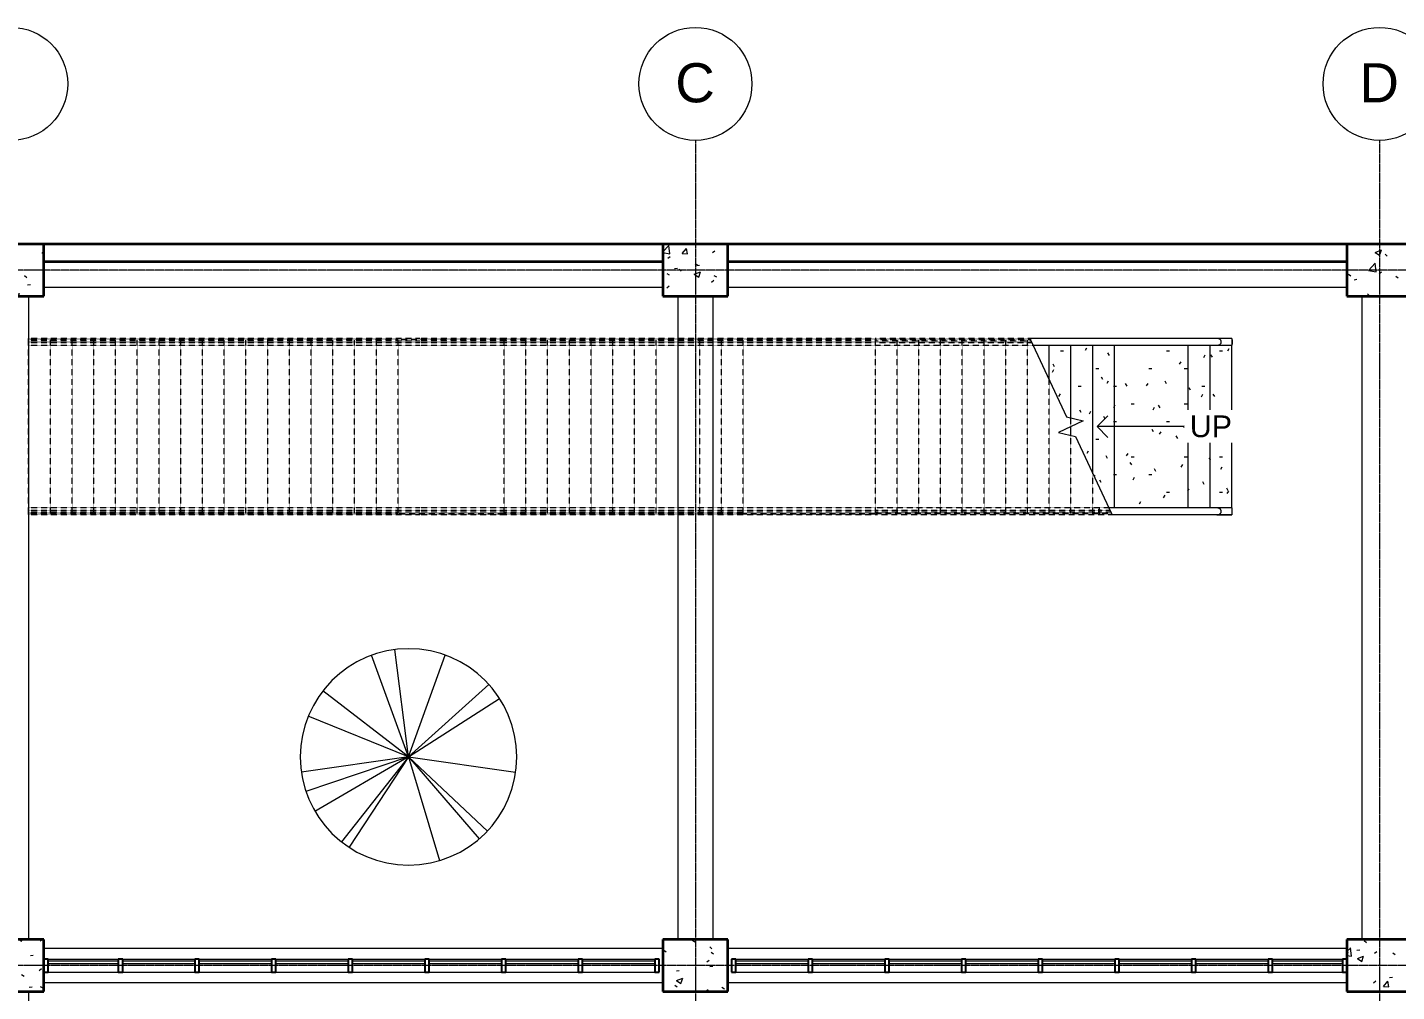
# Model space of a CAD drawing. Header units: millimetres. Extents: x -19238 to 17067, y -6268 to 16930.
# Drawn here: x -7007 to 8743, y 5837 to 16930 of the extents above; entities that cross this region are included whole.
import ezdxf

# ---------------------------------------------------------------- set-up
doc = ezdxf.new("R2010")
doc.units = ezdxf.units.MM
doc.linetypes.add('Grid Line', pattern=[22.225, 12.7, -3.175, 3.175, -3.175])
doc.linetypes.add('Overhead', pattern=[3.96875, 2.38125, -1.5875])
for name, color, linetype, lineweight in [('A-FLOR', 192, 'Continuous', 9), ('A-FLOR-HRAL', 11, 'Continuous', 9), ('A-FLOR-HRAL-MBND', 5, 'Overhead', 9), ('A-GLAZ-CURT', 52, 'Continuous', 9), ('A-GLAZ-CWMG', 51, 'Continuous', 9), ('A-WALL', 113, 'Continuous', 9), ('L-PLNT', 71, 'Continuous', 9), ('S-COLS', 52, 'Continuous', 9), ('S-GRID', 1, 'Continuous', 9), ('S-GRID-IDEN', 1, 'Continuous', 9), ('S-STRS', 31, 'Continuous', 9), ('S-STRS-ANNO', 31, 'Continuous', 9), ('S-STRS-IDEN', 31, 'Continuous', 9), ('S-STRS-MBND', 31, 'Overhead', 9)]:
    doc.layers.add(name, color=color, linetype=linetype, lineweight=lineweight)
doc.styles.add('Arial', font='arial.ttf', dxfattribs={"height": 250})
doc.styles.add('Arial_1', font='arial.ttf', dxfattribs={"height": 450})
pattern_1 = [(0, (0, 0), (812.8, 203.2), [33.528, -576.072, 33.528, -576.072, -3251.2]), (0, (0, 0), (812.8, 203.2), [-1219.2, 33.528, -1185.672, 33.528, -576.072, -1422.4]), (0, (0, 0), (812.8, 203.2), [-3048, 33.528, -372.872, 33.528, -982.472]), (120, (304.8, 101.6), (-582.3764, 602.3054), [33.528, -576.072, 33.528, -576.072, -3251.2]), (120, (304.8, 101.6), (-582.3764, 602.3054), [-1219.2, 33.528, -1185.672, 33.528, -576.072, -1422.4]), (120, (304.8, 101.6), (-582.3764, 602.3054), [-3048, 33.528, -372.872, 33.528, -982.472]), (240, (406.4, 508), (-230.4236, -805.5054), [33.528, -576.072, 33.528, -576.072, -3251.2]), (240, (406.4, 508), (-230.4236, -805.5054), [-1219.2, 33.528, -1185.672, 33.528, -576.072, -1422.4]), (240, (406.4, 508), (-230.4236, -805.5054), [-3048, 33.528, -372.872, 33.528, -982.472])]

# ---------------------------------------------------------------- blocks, each defined once
blk = doc.blocks.new('M_Concrete-Rectangular-Column - 600 x 750mm-V11-Level 1')
at = {"layer": 'S-COLS'}
h = blk.add_hatch(dxfattribs=at)
h.set_pattern_fill('FP_12', color=256, style=0, pattern_type=2)
h.set_pattern_definition([(320, (-6137.4, 8547.1), (-63.756, -728.737), [76.2, -838.2]), (265, (-6137.4, 8547.1), (764.23, 140.97), [60.96, -670.56]), (10.451, (-6142.7, 8486.4), (700.467, -587.77), [64.76, -712.36]), (316.184, (-5934.2, 8547.1), (-168.17, -1084.316), [114.3, -1257.3]), (6.636, (-5948.2, 8456.8), (989.71, -949.61), [97.14, -1068.54]), (261.184, (-5934.2, 8547.1), (989.7, -949.62), [91.44, -1005.84]), (291, (-5985, 8445.5), (-409.06, -606.458), [76.2, -838.2]), (236, (-5985, 8445.5), (736.753, -247.21), [60.96, -670.56]), (341.451, (-6019.06, 8395), (327.685, -853.67), [64.76, -712.36]), (307.5, (-6137.37, 8547.13), (338.22, -12.355), [33.528, -628.904, 33.528, -647.192, -673.1]), (307.5, (-6137.37, 8547.13), (338.22, -12.355), [-1343.152, 33.528, -639.572]), (277.5, (-6137.37, 8547.13), (400.722, -267.279), [33.528, -354.584, 33.528, -613.664, -256.54]), (277.5, (-6137.37, 8547.13), (400.722, -267.279), [-1035.304, 33.528, -223.012]), (237.5, (-6137.37, 8773.7), (-22.9153, -542.3633), [33.528, -220.472, 33.528, -1810.512]), (237.5, (-6137.37, 8773.7), (-22.9153, -542.3633), [-287.528, -758.952, 33.528, -1018.032]), (227.5, (-6137.37, 8875.3), (101.707, -592.517), [33.528, -296.672, 33.528, -492.76, -746.76]), (227.5, (-6137.37, 8875.3), (101.707, -592.517), [-856.488, 33.528, -713.232])])
h.paths.add_polyline_path([(-300, 375), (-300, -375), (300, -375), (300, 375)], flags=0)
at = {"layer": 'S-COLS', "lineweight": 35}
for p, q in [((300, 375), (-300, 375)), ((-300, 375), (-300, -375)), ((300, -375), (300, 375)), ((-300, -375), (300, -375))]:
    blk.add_line(p, q, dxfattribs=at)
blk = doc.blocks.new('M_Concrete-Rectangular-Column - 600 x 750mm-V12-Level 1')
at = {"layer": 'S-COLS'}
h = blk.add_hatch(dxfattribs=at)
h.set_pattern_fill('FP_13', color=256, style=0, pattern_type=2)
h.set_pattern_definition([(320, (-6137.4, 677.1), (-63.756, -728.737), [76.2, -838.2]), (265, (-6137.4, 677.1), (764.23, 140.97), [60.96, -670.56]), (10.451, (-6142.7, 616.4), (700.47, -587.77), [64.76, -712.36]), (316.184, (-5934.2, 677.1), (-168.17, -1084.32), [114.3, -1257.3]), (6.636, (-5948.2, 586.8), (989.71, -949.61), [97.14, -1068.54]), (261.184, (-5934.2, 677.1), (989.7, -949.62), [91.44, -1005.84]), (291, (-5985, 575.5), (-409.06, -606.46), [76.2, -838.2]), (236, (-5985, 575.5), (736.75, -247.21), [60.96, -670.56]), (341.451, (-6019.06, 525), (327.685, -853.67), [64.76, -712.36]), (307.5, (-6137.37, 677.13), (338.22, -12.355), [33.528, -628.904, 33.528, -647.192, -673.1]), (307.5, (-6137.37, 677.13), (338.22, -12.355), [-1343.15, 33.53, -639.57]), (277.5, (-6137.37, 677.13), (400.722, -267.279), [33.528, -354.584, 33.528, -613.664, -256.54]), (277.5, (-6137.37, 677.13), (400.722, -267.279), [-1035.304, 33.528, -223.012]), (237.5, (-6137.37, 903.7), (-22.915, -542.363), [33.528, -220.472, 33.528, -1810.512]), (237.5, (-6137.37, 903.7), (-22.915, -542.363), [-287.528, -758.952, 33.528, -1018.032]), (227.5, (-6137.37, 1005.3), (101.707, -592.517), [33.528, -296.672, 33.528, -492.76, -746.76]), (227.5, (-6137.37, 1005.3), (101.707, -592.517), [-856.49, 33.53, -713.23])])
h.paths.add_polyline_path([(-300, 375), (-300, -375), (300, -375), (300, 375)], flags=0)
at = {"layer": 'S-COLS', "lineweight": 35}
for p, q in [((300, 375), (-300, 375)), ((-300, 375), (-300, -375)), ((300, -375), (300, 375)), ((-300, -375), (300, -375))]:
    blk.add_line(p, q, dxfattribs=at)
blk = doc.blocks.new('M_Concrete-Rectangular-Column - 600 x 750mm-V13-Level 1')
at = {"layer": 'S-COLS'}
h = blk.add_hatch(dxfattribs=at)
h.set_pattern_fill('FP_14', color=256, style=0, pattern_type=2)
h.set_pattern_definition([(320, (-6137.4, -7192.9), (-63.756, -728.737), [76.2, -838.2]), (265, (-6137.4, -7192.9), (764.23, 140.97), [60.96, -670.56]), (10.451, (-6142.7, -7253.6), (700.467, -587.77), [64.76, -712.36]), (316.184, (-5934.2, -7192.9), (-168.17, -1084.32), [114.3, -1257.3]), (6.636, (-5948.2, -7283.2), (989.71, -949.61), [97.14, -1068.54]), (261.184, (-5934.2, -7192.9), (989.7, -949.62), [91.44, -1005.84]), (291, (-5985, -7294.5), (-409.06, -606.458), [76.2, -838.2]), (236, (-5985, -7294.5), (736.753, -247.21), [60.96, -670.56]), (341.451, (-6019.06, -7345), (327.685, -853.67), [64.76, -712.36]), (307.5, (-6137.37, -7192.87), (338.22, -12.355), [33.528, -628.904, 33.528, -647.192, -673.1]), (307.5, (-6137.37, -7192.87), (338.22, -12.355), [-1343.152, 33.528, -639.572]), (277.5, (-6137.37, -7192.87), (400.722, -267.279), [33.528, -354.584, 33.528, -870.204]), (277.5, (-6137.37, -7192.87), (400.722, -267.279), [-421.64, -613.664, 33.528, -223.012]), (237.5, (-6137.37, -6966.3), (-22.915, -542.363), [33.528, -220.472, 33.528, -1810.512]), (237.5, (-6137.37, -6966.3), (-22.915, -542.363), [-287.528, -758.952, 33.528, -1018.032]), (227.5, (-6137.37, -6864.7), (101.707, -592.517), [33.528, -296.672, 33.528, -1239.52]), (227.5, (-6137.37, -6864.7), (101.707, -592.517), [-363.728, -492.76, 33.528, -713.232])])
h.paths.add_polyline_path([(-300, 375), (-300, -375), (300, -375), (300, 375)], flags=0)
at = {"layer": 'S-COLS', "lineweight": 35}
for p, q in [((300, 375), (-300, 375)), ((-300, 375), (-300, -375)), ((300, -375), (300, 375)), ((-300, -375), (300, -375))]:
    blk.add_line(p, q, dxfattribs=at)
blk = doc.blocks.new('M_Concrete-Rectangular-Column - 600 x 750mm-V16-Level 1')
at = {"layer": 'S-COLS'}
h = blk.add_hatch(dxfattribs=at)
h.set_pattern_fill('FP_17', color=256, style=0, pattern_type=2)
h.set_pattern_definition([(320, (-14137.4, 8547.1), (-63.756, -728.737), [76.2, -838.2]), (265, (-14137.4, 8547.1), (764.228, 140.97), [60.96, -670.56]), (10.451, (-14142.7, 8486.4), (700.467, -587.77), [64.76, -712.36]), (316.184, (-13934.2, 8547.1), (-168.17, -1084.316), [114.3, -1257.3]), (6.636, (-13948.2, 8456.8), (989.71, -949.61), [97.14, -1068.54]), (261.184, (-13934.2, 8547.1), (989.7, -949.62), [91.44, -1005.84]), (291, (-13985, 8445.5), (-409.06, -606.458), [76.2, -838.2]), (236, (-13985, 8445.5), (736.753, -247.21), [60.96, -670.56]), (341.451, (-14019.06, 8395), (327.685, -853.668), [64.76, -712.36]), (307.5, (-14137.37, 8547.13), (338.22, -12.3547), [33.528, -628.904, 33.528, -647.192, -673.1]), (307.5, (-14137.37, 8547.13), (338.22, -12.3547), [-1343.152, 33.528, -639.572]), (277.5, (-14137.37, 8547.13), (400.722, -267.279), [33.528, -354.584, 33.528, -870.204]), (277.5, (-14137.37, 8547.13), (400.722, -267.279), [-421.64, -613.664, 33.528, -223.012]), (237.5, (-14137.37, 8773.7), (-22.9153, -542.3633), [33.528, -220.472, 33.528, -1810.512]), (237.5, (-14137.37, 8773.7), (-22.9153, -542.3633), [-287.528, -758.952, 33.528, -1018.032]), (227.5, (-14137.37, 8875.3), (101.707, -592.517), [33.528, -296.672, 33.528, -1239.52]), (227.5, (-14137.37, 8875.3), (101.707, -592.517), [-363.728, -492.76, 33.528, -713.232])])
h.paths.add_polyline_path([(-300, 375), (-300, -375), (300, -375), (300, 375), (88, 375)], flags=0)
at = {"layer": 'S-COLS', "lineweight": 35}
for p, q in [((300, 375), (-300, 375)), ((-300, 375), (-300, -375)), ((300, -375), (300, 375)), ((-300, -375), (300, -375))]:
    blk.add_line(p, q, dxfattribs=at)
blk = doc.blocks.new('M_Concrete-Rectangular-Column - 600 x 750mm-V17-Level 1')
at = {"layer": 'S-COLS'}
h = blk.add_hatch(dxfattribs=at)
h.set_pattern_fill('FP_18', color=256, style=0, pattern_type=2)
h.set_pattern_definition([(320, (-14137.4, 677.1), (-63.756, -728.737), [76.2, -838.2]), (265, (-14137.4, 677.1), (764.228, 140.97), [60.96, -670.56]), (10.451, (-14142.7, 616.4), (700.467, -587.77), [64.76, -712.36]), (316.184, (-13934.2, 677.1), (-168.17, -1084.316), [114.3, -1257.3]), (6.636, (-13948.2, 586.8), (989.71, -949.61), [97.14, -1068.54]), (261.184, (-13934.2, 677.1), (989.7, -949.62), [91.44, -1005.84]), (291, (-13985, 575.5), (-409.06, -606.458), [76.2, -838.2]), (236, (-13985, 575.5), (736.753, -247.21), [60.96, -670.56]), (341.451, (-14019.06, 525), (327.685, -853.668), [64.76, -712.36]), (307.5, (-14137.37, 677.13), (338.22, -12.3547), [33.528, -628.904, 33.528, -647.192, -673.1]), (307.5, (-14137.37, 677.13), (338.22, -12.3547), [-1343.152, 33.528, -639.572]), (277.5, (-14137.37, 677.13), (400.722, -267.279), [33.528, -354.584, 33.528, -613.664, -256.54]), (277.5, (-14137.37, 677.13), (400.722, -267.279), [-1035.304, 33.528, -223.012]), (237.5, (-14137.37, 903.7), (-22.9153, -542.3633), [33.528, -220.472, 33.528, -1810.512]), (237.5, (-14137.37, 903.7), (-22.9153, -542.3633), [-287.528, -758.952, 33.528, -1018.032]), (227.5, (-14137.37, 1005.3), (101.707, -592.517), [33.528, -296.672, 33.528, -1239.52]), (227.5, (-14137.37, 1005.3), (101.707, -592.517), [-363.728, -492.76, 33.528, -713.232])])
h.paths.add_polyline_path([(-300, 375), (-300, -375), (300, -375), (300, 375)], flags=0)
at = {"layer": 'S-COLS', "lineweight": 35}
for p, q in [((300, 375), (-300, 375)), ((-300, 375), (-300, -375)), ((300, -375), (300, 375)), ((-300, -375), (300, -375))]:
    blk.add_line(p, q, dxfattribs=at)
blk = doc.blocks.new('M_Concrete-Rectangular-Column - 600 x 750mm-V18-Level 1')
at = {"layer": 'S-COLS'}
h = blk.add_hatch(dxfattribs=at)
h.set_pattern_fill('FP_19', color=256, style=0, pattern_type=2)
h.set_pattern_definition([(320, (-14137.4, -7192.9), (-63.756, -728.737), [76.2, -838.2]), (265, (-14137.4, -7192.9), (764.228, 140.97), [60.96, -670.56]), (10.451, (-14142.7, -7253.6), (700.467, -587.77), [64.76, -712.36]), (316.184, (-13934.2, -7192.9), (-168.17, -1084.316), [114.3, -1257.3]), (6.636, (-13948.2, -7283.2), (989.71, -949.61), [97.14, -1068.54]), (261.184, (-13934.2, -7192.9), (989.7, -949.62), [91.44, -1005.84]), (291, (-13985, -7294.5), (-409.06, -606.458), [76.2, -838.2]), (236, (-13985, -7294.5), (736.753, -247.21), [60.96, -670.56]), (341.451, (-14019.06, -7345), (327.685, -853.668), [64.76, -712.36]), (307.5, (-14137.37, -7192.87), (338.22, -12.3547), [33.528, -628.904, 33.528, -1320.292]), (307.5, (-14137.37, -7192.87), (338.22, -12.3547), [-695.96, -647.192, 33.528, -639.572]), (277.5, (-14137.37, -7192.87), (400.722, -267.279), [33.528, -354.584, 33.528, -870.204]), (277.5, (-14137.37, -7192.87), (400.722, -267.279), [-421.64, -613.664, 33.528, -223.012]), (237.5, (-14137.37, -6966.3), (-22.9153, -542.3633), [33.528, -220.472, 33.528, -1810.512]), (237.5, (-14137.37, -6966.3), (-22.9153, -542.3633), [-287.528, -758.952, 33.528, -1018.032]), (227.5, (-14137.37, -6864.7), (101.707, -592.517), [33.528, -296.672, 33.528, -1239.52]), (227.5, (-14137.37, -6864.7), (101.707, -592.517), [-363.728, -492.76, 33.528, -713.232])])
h.paths.add_polyline_path([(-300, 375), (-300, -375), (300, -375), (300, 375)], flags=0)
at = {"layer": 'S-COLS', "lineweight": 35}
for p, q in [((300, 375), (-300, 375)), ((-300, 375), (-300, -375)), ((300, -375), (300, 375)), ((-300, -375), (300, -375))]:
    blk.add_line(p, q, dxfattribs=at)
blk = doc.blocks.new('System Panel - Glazed-376280-Level 1')
at = {"layer": 'A-GLAZ-CURT', "lineweight": 18}
for p, q in [((403, -24), (-403, -24)), ((-403, -24), (-403, -49)), ((-403, -49), (403, -49)), ((403, -49), (403, -24))]:
    blk.add_line(p, q, dxfattribs=at)
blk = doc.blocks.new('System Panel - Glazed-376281-Level 1')
at = {"layer": 'A-GLAZ-CURT', "lineweight": 18}
for p, q in [((416, -24), (-416, -24)), ((-416, -24), (-416, -49)), ((-416, -49), (416, -49)), ((416, -49), (416, -24))]:
    blk.add_line(p, q, dxfattribs=at)
blk = doc.blocks.new('Rectangular Mullion - 50mm x 150mm-376272-Level 1')
at = {"layer": 'A-GLAZ-CWMG'}
for p, q in [((7315, 6212), (8122, 6212)), ((7315, 6062), (8122, 6062))]:
    blk.add_line(p, q, dxfattribs=at)
blk = doc.blocks.new('Rectangular Mullion - 50mm x 150mm-376273-Level 1')
at = {"layer": 'A-GLAZ-CWMG'}
for p, q in [((6434, 6212), (7265, 6212)), ((6434, 6062), (7265, 6062))]:
    blk.add_line(p, q, dxfattribs=at)
blk = doc.blocks.new('Rectangular Mullion - 50mm x 150mm-376284-Level 1')
at = {"layer": 'A-GLAZ-CWMG', "lineweight": 25}
for p, q in [((-50, 75), (0, 75)), ((-50, -75), (-50, 75)), ((0, -75), (-50, -75))]:
    blk.add_line(p, q, dxfattribs=at)
blk = doc.blocks.new('Rectangular Mullion - 50mm x 150mm-376287-Level 1')
at = {"layer": 'A-GLAZ-CWMG', "lineweight": 25}
for p, q in [((0, 75), (-50, 75)), ((-50, 75), (-50, -75)), ((-50, -75), (0, -75))]:
    blk.add_line(p, q, dxfattribs=at)
blk = doc.blocks.new('Rectangular Mullion - 50mm x 150mm-376276-Level 1')
at = {"layer": 'A-GLAZ-CWMG', "lineweight": 25}
for p, q in [((-25, 75), (25, 75)), ((-25, -75), (-25, 75)), ((25, 75), (25, -75)), ((25, -75), (-25, -75))]:
    blk.add_line(p, q, dxfattribs=at)
blk = doc.blocks.new('Railing - 50 x 12mm-390091-Level 1')
at = {"layer": 'A-FLOR-HRAL'}
for p, q in [((-25, 2), (-25, 6)), ((-25, 6), (25, 6)), ((25, 6), (25, 2))]:
    blk.add_line(p, q, dxfattribs=at)
blk = doc.blocks.new('Railing - 50 x 12mm-390104-Level 1')
at = {"layer": 'A-FLOR-HRAL'}
for p, q in [((-25, -6), (-25, 6)), ((-25, 6), (25, 6)), ((25, 6), (25, -6)), ((-25, -6), (25, -6))]:
    blk.add_line(p, q, dxfattribs=at)
blk = doc.blocks.new('Railing - Railing-389395-Level 1')
at = {"layer": 'A-FLOR-HRAL-MBND'}
for p, q in [((-6993, 11353), (-6993, 11373)), ((-2743, 11373), (-6993, 11373)), ((-6993, 11353), (-6993, 11373)), ((-2743, 11373), (-6993, 11373)), ((-2743, 11353), (-6993, 11353)), ((-2743, 11353), (-6993, 11353)), ((-2493, 11373), (-2743, 11373)), ((-2493, 11373), (-2743, 11373)), ((-2493, 11353), (-2743, 11353)), ((-2493, 11353), (-2743, 11353)), ((-1523, 11373), (-2493, 11373)), ((-1523, 11373), (-2493, 11373)), ((-1523, 11353), (-2493, 11353)), ((-1523, 11353), (-2493, 11353)), ((1227, 11373), (-1523, 11373)), ((1227, 11373), (-1523, 11373)), ((1227, 11353), (-1523, 11353)), ((1227, 11353), (-1523, 11353)), ((1477, 11373), (1227, 11373)), ((1477, 11373), (1227, 11373)), ((1477, 11353), (1227, 11353)), ((1477, 11353), (1227, 11353)), ((2747, 11373), (1477, 11373)), ((2747, 11373), (1477, 11373)), ((2747, 11353), (1477, 11353)), ((2747, 11353), (1477, 11353)), ((5316, 11373), (2747, 11373)), ((5316, 11373), (2747, 11373)), ((5316, 11353), (2747, 11353)), ((5316, 11353), (2747, 11353)), ((5444, 11373), (5328, 11373)), ((5444, 11373), (5328, 11373)), ((5452, 11353), (5328, 11353)), ((5452, 11353), (5328, 11353))]:
    blk.add_line(p, q, dxfattribs=at)
at = {"extrusion": (0, 0, -1), "zscale": -1, "rotation": 90}
for name, p in [('Railing - 50 x 12mm-390104-Level 1', (-5322, 11363)), ('Railing - 50 x 12mm-390091-Level 1', (-6845, 11363))]:
    blk.add_blockref(name, p, dxfattribs=at)
blk = doc.blocks.new('Top Rail Type - Top Rail_Internal_-389433-Level 1')
at = {"layer": 'A-FLOR-HRAL'}
for p, q in [((6847, 11402), (6675, 11402)), ((6675, 11322), (6847, 11322))]:
    blk.add_line(p, q, dxfattribs=at)
for points, knots in [([(6727, 11362), (6727, 11364), (6727, 11367), (6725, 11372), (6724, 11376), (6722, 11379), (6721, 11382), (6719, 11384), (6717, 11385), (6715, 11387), (6713, 11390), (6710, 11392), (6707, 11394), (6704, 11396), (6699, 11398), (6694, 11399), (6687, 11401), (6680, 11402), (6675, 11402)], [0, 0, 0, 0, 0.071429, 0.142857, 0.214286, 0.25, 0.285714, 0.321429, 0.357143, 0.392857, 0.428571, 0.5, 0.535714, 0.571429, 0.678571, 0.732143, 0.785714, 1, 1, 1, 1]), ([(6675, 11322), (6679, 11322), (6687, 11323), (6696, 11325), (6702, 11328), (6704, 11329), (6707, 11330), (6709, 11332), (6712, 11334), (6714, 11336), (6716, 11338), (6718, 11340), (6720, 11342), (6723, 11346), (6724, 11349), (6726, 11353), (6727, 11357), (6727, 11360), (6727, 11362)], [0, 0, 0, 0, 0.166667, 0.333333, 0.375, 0.416667, 0.458333, 0.5, 0.541667, 0.583333, 0.625, 0.666667, 0.708333, 0.75, 0.833333, 0.875, 0.916667, 1, 1, 1, 1]), ([(6847, 11402), (6847, 11402), (6847, 11401), (6847, 11399), (6847, 11394), (6847, 11386), (6847, 11378), (6847, 11369), (6847, 11364), (6847, 11362)], [0, 0, 0, 0, 0.142857, 0.285714, 0.428571, 0.571429, 0.785714, 0.892857, 1, 1, 1, 1]), ([(6847, 11362), (6847, 11359), (6847, 11353), (6847, 11345), (6847, 11337), (6847, 11330), (6847, 11325), (6847, 11323), (6847, 11322), (6847, 11322)], [0, 0, 0, 0, 0.142857, 0.285714, 0.428571, 0.571429, 0.785714, 0.892857, 1, 1, 1, 1])]:
    blk.add_open_spline(points, degree=3, knots=knots, dxfattribs=at)
blk = doc.blocks.new('Top Rail Type - Top Rail_Internal_-V20-Level 1')
at = {"layer": 'A-FLOR-HRAL', "linetype": 'Overhead'}
for p, q in [((-6993, 11322), (-6993, 11403)), ((-2493, 11403), (-6993, 11403)), ((-1523, 11403), (-2493, 11403)), ((1477, 11403), (-1523, 11403)), ((2747, 11403), (1477, 11403)), ((5433, 11403), (2747, 11403)), ((-2493, 11322), (-6993, 11322)), ((-1523, 11322), (-2493, 11322)), ((1477, 11322), (-1523, 11322)), ((2747, 11322), (1477, 11322)), ((5463, 11322), (2747, 11322))]:
    blk.add_line(p, q, dxfattribs=at)
at = {"layer": 'A-FLOR-HRAL'}
for p, q in [((5433, 11403), (5463, 11337)), ((5747, 11403), (5433, 11403)), ((6347, 11403), (5747, 11403)), ((6847, 11403), (6347, 11403)), ((6847, 11401), (6847, 11403)), ((5463, 11337), (5463, 11322)), ((5747, 11322), (5463, 11322)), ((6347, 11322), (5747, 11322)), ((6847, 11322), (6347, 11322))]:
    blk.add_line(p, q, dxfattribs=at)
blk = doc.blocks.new('Railing - Railing-389741-Level 1')
at = {"layer": 'A-FLOR-HRAL'}
for p, q in [((4538, 13322), (4547, 13302)), ((4538, 13322), (4547, 13302)), ((4543, 13322), (4538, 13322)), ((4550, 13302), (4547, 13302))]:
    blk.add_line(p, q, dxfattribs=at)
at = {"layer": 'A-FLOR-HRAL-MBND'}
for p, q in [((-6993, 13302), (-6993, 13322)), ((-2743, 13322), (-6993, 13322)), ((-6993, 13302), (-6993, 13322)), ((-2743, 13322), (-6993, 13322)), ((-2743, 13302), (-6993, 13302)), ((-2743, 13302), (-6993, 13302)), ((-2493, 13322), (-2743, 13322)), ((-2493, 13322), (-2743, 13322)), ((-2493, 13302), (-2743, 13302)), ((-2493, 13302), (-2743, 13302)), ((-1523, 13322), (-2493, 13322)), ((-1523, 13322), (-2493, 13322)), ((-1523, 13302), (-2493, 13302)), ((-1523, 13302), (-2493, 13302)), ((1227, 13322), (-1523, 13322)), ((1227, 13322), (-1523, 13322)), ((1227, 13302), (-1523, 13302)), ((1227, 13302), (-1523, 13302)), ((1477, 13322), (1227, 13322)), ((1477, 13322), (1227, 13322)), ((1477, 13302), (1227, 13302)), ((1477, 13302), (1227, 13302)), ((2747, 13322), (1477, 13322)), ((2747, 13322), (1477, 13322)), ((2747, 13302), (1477, 13302)), ((2747, 13302), (1477, 13302)), ((4538, 13322), (2747, 13322)), ((4538, 13322), (2747, 13322)), ((4547, 13302), (2747, 13302)), ((4547, 13302), (2747, 13302))]:
    blk.add_line(p, q, dxfattribs=at)
at = {"rotation": 270.0000000000002}
blk.add_blockref('Railing - 50 x 12mm-390091-Level 1', (6845, 13312), dxfattribs=at)
blk = doc.blocks.new('Top Rail Type - Top Rail_Internal_-389752-Level 1')
at = {"layer": 'A-FLOR-HRAL'}
for p, q in [((6847, 13353), (6675, 13353)), ((6675, 13273), (6847, 13273))]:
    blk.add_line(p, q, dxfattribs=at)
for points, knots in [([(6727, 13313), (6727, 13314), (6727, 13318), (6725, 13323), (6724, 13327), (6722, 13330), (6721, 13332), (6719, 13334), (6717, 13336), (6715, 13338), (6713, 13340), (6710, 13342), (6707, 13344), (6704, 13346), (6699, 13348), (6694, 13350), (6687, 13352), (6680, 13353), (6675, 13353)], [0, 0, 0, 0, 0.071429, 0.142857, 0.214286, 0.25, 0.285714, 0.321429, 0.357143, 0.392857, 0.428571, 0.5, 0.535714, 0.571429, 0.678571, 0.732143, 0.785714, 1, 1, 1, 1]), ([(6675, 13273), (6679, 13273), (6687, 13273), (6696, 13276), (6702, 13278), (6704, 13279), (6707, 13281), (6709, 13283), (6712, 13284), (6714, 13286), (6716, 13288), (6718, 13290), (6720, 13293), (6723, 13296), (6724, 13300), (6726, 13304), (6727, 13307), (6727, 13310), (6727, 13313)], [0, 0, 0, 0, 0.166667, 0.333333, 0.375, 0.416667, 0.458333, 0.5, 0.541667, 0.583333, 0.625, 0.666667, 0.708333, 0.75, 0.833333, 0.875, 0.916667, 1, 1, 1, 1]), ([(6847, 13353), (6847, 13353), (6847, 13352), (6847, 13349), (6847, 13344), (6847, 13337), (6847, 13328), (6847, 13319), (6847, 13315), (6847, 13313)], [0, 0, 0, 0, 0.142857, 0.285714, 0.428571, 0.571429, 0.785714, 0.892857, 1, 1, 1, 1]), ([(6847, 13313), (6847, 13310), (6847, 13304), (6847, 13295), (6847, 13287), (6847, 13280), (6847, 13275), (6847, 13273), (6847, 13273), (6847, 13273)], [0, 0, 0, 0, 0.142857, 0.285714, 0.428571, 0.571429, 0.785714, 0.892857, 1, 1, 1, 1])]:
    blk.add_open_spline(points, degree=3, knots=knots, dxfattribs=at)
blk = doc.blocks.new('Top Rail Type - Top Rail_Internal_-V21-Level 1')
at = {"layer": 'A-FLOR-HRAL', "linetype": 'Overhead'}
for p, q in [((-6993, 13272), (-6993, 13353)), ((-2493, 13353), (-6993, 13353)), ((-2493, 13272), (-6993, 13272)), ((-1523, 13353), (-2493, 13353)), ((-1523, 13272), (-2493, 13272)), ((1477, 13353), (-1523, 13353)), ((1477, 13272), (-1523, 13272)), ((2747, 13353), (1477, 13353)), ((2747, 13272), (1477, 13272)), ((4531, 13353), (2747, 13353)), ((4561, 13272), (2747, 13272))]:
    blk.add_line(p, q, dxfattribs=at)
at = {"layer": 'A-FLOR-HRAL'}
for p, q in [((4531, 13353), (4531, 13337)), ((5747, 13353), (4531, 13353)), ((4531, 13337), (4561, 13272)), ((5747, 13272), (4561, 13272)), ((6347, 13353), (5747, 13353)), ((6347, 13272), (5747, 13272)), ((6847, 13353), (6347, 13353)), ((6847, 13272), (6347, 13272)), ((6847, 13352), (6847, 13353))]:
    blk.add_line(p, q, dxfattribs=at)
blk = doc.blocks.new('M_RPC Tree - Deciduous - Japanese Cherry - 4_5 Meters-130297-Level 1')
at = {"layer": 'L-PLNT'}
for q in [(-398, 1180), (-177, 1232), (468, 1154), (-626, 1076), (762, 985), (-1040, 684), (-976, 772), (1170, 424), (1235, 159), (-1192, -358), (-943, -813), (-853, -907), (-177, -1232), (672, -1048), (834, -925), (1172, -421)]:
    blk.add_line((0, 0), q, dxfattribs=at)
for start, end in [(360, 180), (180, 360)]:
    blk.add_arc((0, 0), 1245, start, end, dxfattribs=at)
blk = doc.blocks.new('Grid - M_Grid Head - Circle-45800-Level 1')
at = {"layer": 'S-GRID-IDEN'}
blk.add_circle((0, 0), 6.5, dxfattribs=at)

msp = doc.modelspace()

# ---------------------------------------------------------------- hatches: boundary and pattern name
at = {"layer": 'S-STRS'}
h = msp.add_hatch(dxfattribs=at)
h.set_pattern_fill('FP_21', color=256, style=0, pattern_type=2)
h.set_pattern_definition(pattern_1)
h.paths.add_polyline_path([(4997.1, 12236.9), (4997.1, 12337.4), (4855.5, 12271.3)], flags=0)
h.paths.add_polyline_path([(4997.1, 12437.8), (4997.1, 13272), (4747.1, 13272), (4747.1, 12873.5), (4944.3, 12450.7)], flags=0)
h = msp.add_hatch(dxfattribs=at)
h.set_pattern_fill('FP_21', color=256, style=0, pattern_type=2)
h.set_pattern_definition(pattern_1)
h.paths.add_polyline_path([(5247.1, 11801.2), (5247.1, 13272), (4997.1, 13272), (4997.1, 12437.8), (5138.7, 12403.4), (4997.1, 12337.4), (4997.1, 12236.9), (5050, 12224.1)], flags=0)
h = msp.add_hatch(dxfattribs=at)
h.set_pattern_fill('FP_21', color=256, style=0, pattern_type=2)
h.set_pattern_definition(pattern_1)
h.paths.add_polyline_path([(5461.9, 11402.8), (5497.1, 11402.8), (5497.1, 13272), (5247.1, 13272), (5247.1, 11801.2), (5432.9, 11402.8)], flags=0)
h = msp.add_hatch(dxfattribs=at)
h.set_pattern_fill('FP_21', color=256, style=0, pattern_type=2)
h.set_pattern_definition(pattern_1)
h.paths.add_polyline_path([(6347.1, 11402.8), (6347.1, 13272), (5497.1, 13272), (5497.1, 11402.8), (5747.1, 11402.8)], flags=0)
h = msp.add_hatch(dxfattribs=at)
h.set_pattern_fill('FP_22', color=256, style=0, pattern_type=2)
h.set_pattern_definition(pattern_1)
h.paths.add_polyline_path([(6597.1, 11402.8), (6597.1, 13272), (6347.1, 13272), (6347.1, 11402.8), (6391.7, 11402.8)], flags=0)
h = msp.add_hatch(dxfattribs=at)
h.set_pattern_fill('FP_21', color=256, style=0, pattern_type=2)
h.set_pattern_definition(pattern_1)
h.paths.add_polyline_path([(6847.1, 11402.8), (6847.1, 13272), (6597.1, 13272), (6597.1, 11402.8), (6692.3, 11402.8)], flags=0)

# ---------------------------------------------------------------- linework, layer by layer
at = {"layer": 'A-FLOR'}
for p, q in [((302.1, 13937.4), (-6817.9, 13937.4)), ((8172.1, 13937.4), (1052.1, 13937.4)), ((-6992.9, 13837.4), (-6992.9, 6437.4)), ((477.1, 6437.4), (477.1, 13837.4)), ((877.1, 13837.4), (877.1, 6437.4)), ((8347.1, 6437.4), (8347.1, 13837.4)), ((-6817.9, 6337.4), (302.1, 6337.4)), ((1052.1, 6337.4), (8172.1, 6337.4)), ((-6992.9, 5837.4), (-6992.9, 1437.4)), ((302.1, 5937.4), (-6817.9, 5937.4)), ((8172.1, 5937.4), (1052.1, 5937.4))]:
    msp.add_line(p, q, dxfattribs=at)
at = {"layer": 'A-WALL', "lineweight": 35}
for p, q in [((302.1, 14437.4), (-6817.9, 14437.4)), ((8172.1, 14437.4), (1052.1, 14437.4)), ((-6817.9, 14237.4), (302.1, 14237.4)), ((1052.1, 14237.4), (8172.1, 14237.4))]:
    msp.add_line(p, q, dxfattribs=at)
at = {"layer": 'S-GRID', "linetype": 'Grid Line'}
for p, q in [((677.1, 15630.3), (677.1, -6267.7)), ((8547.1, 15630.3), (8547.1, -6267.7)), ((16679.3, 14137.4), (-17937.8, 14137.4)), ((16679.3, 6137.4), (-17937.8, 6137.4))]:
    msp.add_line(p, q, dxfattribs=at)
at = {"layer": 'S-STRS'}
for p, q in [((4536.8, 13337.4), (4530.8, 13337.4)), ((4747.1, 12873.5), (4747.1, 13272)), ((4997.1, 12437.8), (4997.1, 13272)), ((5247.1, 11801.2), (5247.1, 13272)), ((5497.1, 11402.8), (5497.1, 13272)), ((6347.1, 11402.8), (6347.1, 13272)), ((6597.1, 11402.8), (6597.1, 13272)), ((6847.1, 11402.8), (6847.1, 13272)), ((4997.1, 12236.9), (4997.1, 12337.4))]:
    msp.add_line(p, q, dxfattribs=at)
at = {"layer": 'S-STRS', "linetype": 'Overhead'}
for p, q in [((4747.1, 12873.5), (4747.1, 13272)), ((4997.1, 12437.8), (4997.1, 13272)), ((5247.1, 11801.2), (5247.1, 13272)), ((5497.1, 11402.8), (5497.1, 13272)), ((6347.1, 11402.8), (6347.1, 13272)), ((6597.1, 11402.8), (6597.1, 13272)), ((6847.1, 11402.8), (6847.1, 13272)), ((4997.1, 12236.9), (4997.1, 12337.4))]:
    msp.add_line(p, q, dxfattribs=at)
at = {"layer": 'S-STRS-ANNO'}
for p, q in [((5297.1, 12337.4), (5422.1, 12462.4)), ((5497.1, 12337.4), (5297.1, 12337.4)), ((5297.1, 12337.4), (5422.1, 12212.4)), ((6347.1, 12337.4), (5497.1, 12337.4)), ((6597.1, 12337.4), (6347.1, 12337.4)), ((6847.1, 12337.4), (6597.1, 12337.4))]:
    msp.add_line(p, q, dxfattribs=at)
at = {"layer": 'S-STRS-MBND'}
for p, q in [((-6992.9, 11337.4), (-6992.9, 13337.4)), ((-2742.9, 13337.4), (-6992.9, 13337.4)), ((-6742.9, 11337.4), (-6742.9, 13337.4)), ((-6742.9, 11337.4), (-6742.9, 13337.4)), ((-6492.9, 11337.4), (-6492.9, 13337.4)), ((-6492.9, 11337.4), (-6492.9, 13337.4)), ((-6242.9, 11337.4), (-6242.9, 13337.4)), ((-6242.9, 11337.4), (-6242.9, 13337.4)), ((-5992.9, 11337.4), (-5992.9, 13337.4)), ((-5992.9, 11337.4), (-5992.9, 13337.4)), ((-5742.9, 11337.4), (-5742.9, 13337.4)), ((-5742.9, 11337.4), (-5742.9, 13337.4)), ((-5492.9, 11337.4), (-5492.9, 13337.4)), ((-5492.9, 11337.4), (-5492.9, 13337.4)), ((-5242.9, 11337.4), (-5242.9, 13337.4)), ((-5242.9, 11337.4), (-5242.9, 13337.4)), ((-4992.9, 11337.4), (-4992.9, 13337.4)), ((-4992.9, 11337.4), (-4992.9, 13337.4)), ((-4742.9, 11337.4), (-4742.9, 13337.4)), ((-4742.9, 11337.4), (-4742.9, 13337.4)), ((-4492.9, 11337.4), (-4492.9, 13337.4)), ((-4492.9, 11337.4), (-4492.9, 13337.4)), ((-4242.9, 11337.4), (-4242.9, 13337.4)), ((-4242.9, 11337.4), (-4242.9, 13337.4)), ((-3992.9, 11337.4), (-3992.9, 13337.4)), ((-3992.9, 11337.4), (-3992.9, 13337.4)), ((-3742.9, 11337.4), (-3742.9, 13337.4)), ((-3742.9, 11337.4), (-3742.9, 13337.4)), ((-3492.9, 11337.4), (-3492.9, 13337.4)), ((-3492.9, 11337.4), (-3492.9, 13337.4)), ((-3242.9, 11337.4), (-3242.9, 13337.4)), ((-3242.9, 11337.4), (-3242.9, 13337.4)), ((-2992.9, 11337.4), (-2992.9, 13337.4)), ((-2992.9, 11337.4), (-2992.9, 13337.4)), ((-1522.9, 13337.4), (-2742.9, 13337.4)), ((-2742.9, 11337.4), (-2742.9, 13337.4)), ((-2742.9, 11337.4), (-2742.9, 13337.4)), ((-1522.9, 11337.4), (-1522.9, 13337.4)), ((1227.1, 13337.4), (-1522.9, 13337.4)), ((-1522.9, 11337.4), (-1522.9, 13337.4)), ((-1272.9, 11337.4), (-1272.9, 13337.4)), ((-1272.9, 11337.4), (-1272.9, 13337.4)), ((-1022.9, 11337.4), (-1022.9, 13337.4)), ((-1022.9, 11337.4), (-1022.9, 13337.4)), ((-772.9, 11337.4), (-772.9, 13337.4)), ((-772.9, 11337.4), (-772.9, 13337.4)), ((-522.9, 11337.4), (-522.9, 13337.4)), ((-522.9, 11337.4), (-522.9, 13337.4)), ((-272.9, 11337.4), (-272.9, 13337.4)), ((-272.9, 11337.4), (-272.9, 13337.4)), ((-22.9, 11337.4), (-22.9, 13337.4)), ((-22.9, 11337.4), (-22.9, 13337.4)), ((227.1, 11337.4), (227.1, 13337.4)), ((227.1, 11337.4), (227.1, 13337.4)), ((477.1, 11337.4), (477.1, 13337.4)), ((477.1, 11337.4), (477.1, 13337.4)), ((727.1, 11337.4), (727.1, 13337.4)), ((727.1, 11337.4), (727.1, 13337.4)), ((977.1, 11337.4), (977.1, 13337.4)), ((977.1, 11337.4), (977.1, 13337.4)), ((2747.1, 13337.4), (1227.1, 13337.4)), ((1227.1, 11337.4), (1227.1, 13337.4)), ((1227.1, 11337.4), (1227.1, 13337.4)), ((2747.1, 11337.4), (2747.1, 13337.4)), ((4530.8, 13337.4), (2747.1, 13337.4)), ((2747.1, 11337.4), (2747.1, 13337.4)), ((2997.1, 11337.4), (2997.1, 13337.4)), ((2997.1, 11337.4), (2997.1, 13337.4)), ((3247.1, 11337.4), (3247.1, 13337.4)), ((3247.1, 11337.4), (3247.1, 13337.4)), ((3497.1, 11337.4), (3497.1, 13337.4)), ((3497.1, 11337.4), (3497.1, 13337.4)), ((3747.1, 11337.4), (3747.1, 13337.4)), ((3747.1, 11337.4), (3747.1, 13337.4)), ((3997.1, 11337.4), (3997.1, 13337.4)), ((3997.1, 11337.4), (3997.1, 13337.4)), ((4247.1, 11337.4), (4247.1, 13337.4)), ((4247.1, 11337.4), (4247.1, 13337.4)), ((4497.1, 11337.4), (4497.1, 13337.4)), ((4497.1, 11337.4), (4497.1, 13337.4)), ((4747.1, 11337.4), (4747.1, 12873.5)), ((4747.1, 11337.4), (4747.1, 12873.5)), ((4997.1, 12337.4), (4997.1, 12437.8)), ((4997.1, 12337.4), (4997.1, 12437.8)), ((4997.1, 11337.4), (4997.1, 12236.9)), ((4997.1, 11337.4), (4997.1, 12236.9)), ((5247.1, 11337.4), (5247.1, 11801.2)), ((5247.1, 11337.4), (5247.1, 11801.2)), ((-2742.9, 11337.4), (-6992.9, 11337.4)), ((-2742.9, 11337.4), (-1522.9, 11337.4)), ((1227.1, 11337.4), (-1522.9, 11337.4)), ((1227.1, 11337.4), (2747.1, 11337.4)), ((5457.5, 11337.4), (2747.1, 11337.4))]:
    msp.add_line(p, q, dxfattribs=at)
at = {"layer": 'S-STRS-MBND', "linetype": 'Continuous'}
for p, q in [((4530.8, 13337.4), (4944.3, 12450.7)), ((4944.3, 12450.7), (5138.7, 12403.4)), ((5138.7, 12403.4), (4855.5, 12271.3)), ((4855.5, 12271.3), (5050, 12224.1)), ((5050, 12224.1), (5463.4, 11337.4))]:
    msp.add_line(p, q, dxfattribs=at)

# ---------------------------------------------------------------- block references
at = {"layer": 'A-FLOR-HRAL'}
for name in ['Top Rail Type - Top Rail_Internal_-V21-Level 1', 'Railing - Railing-389741-Level 1', 'Top Rail Type - Top Rail_Internal_-389752-Level 1', 'Top Rail Type - Top Rail_Internal_-V20-Level 1', 'Railing - Railing-389395-Level 1', 'Top Rail Type - Top Rail_Internal_-389433-Level 1']:
    msp.add_blockref(name, (0, 0), dxfattribs=at)
at = {"layer": 'A-GLAZ-CURT', "rotation": 180}
for name, p in [('System Panel - Glazed-376280-Level 1', (-6364.5, 6137.4)), ('System Panel - Glazed-376281-Level 1', (-5495.2, 6137.4)), ('System Panel - Glazed-376281-Level 1', (-4613.5, 6137.4)), ('System Panel - Glazed-376281-Level 1', (-3731.7, 6137.4)), ('System Panel - Glazed-376281-Level 1', (-2849.9, 6137.4)), ('System Panel - Glazed-376281-Level 1', (-1968.2, 6137.4)), ('System Panel - Glazed-376281-Level 1', (-1086.4, 6137.4)), ('System Panel - Glazed-376281-Level 1', (-204.6, 6137.4)), ('System Panel - Glazed-376281-Level 1', (1558.9, 6137.4)), ('System Panel - Glazed-376281-Level 1', (2440.7, 6137.4)), ('System Panel - Glazed-376281-Level 1', (3322.4, 6137.4)), ('System Panel - Glazed-376281-Level 1', (4204.2, 6137.4)), ('System Panel - Glazed-376281-Level 1', (5086, 6137.4)), ('System Panel - Glazed-376281-Level 1', (5967.7, 6137.4)), ('System Panel - Glazed-376281-Level 1', (6849.5, 6137.4)), ('System Panel - Glazed-376280-Level 1', (7718.7, 6137.4))]:
    msp.add_blockref(name, p, dxfattribs=at)
at = {"layer": 'A-GLAZ-CWMG', "extrusion": (0, 0, -1)}
for name, p in [('Rectangular Mullion - 50mm x 150mm-376284-Level 1', (6817.9, 6137.4)), ('Rectangular Mullion - 50mm x 150mm-376276-Level 1', (5936.1, 6137.4)), ('Rectangular Mullion - 50mm x 150mm-376276-Level 1', (5054.3, 6137.4)), ('Rectangular Mullion - 50mm x 150mm-376276-Level 1', (4172.6, 6137.4)), ('Rectangular Mullion - 50mm x 150mm-376276-Level 1', (3290.8, 6137.4)), ('Rectangular Mullion - 50mm x 150mm-376276-Level 1', (2409, 6137.4)), ('Rectangular Mullion - 50mm x 150mm-376276-Level 1', (1527.3, 6137.4)), ('Rectangular Mullion - 50mm x 150mm-376276-Level 1', (645.5, 6137.4)), ('Rectangular Mullion - 50mm x 150mm-376276-Level 1', (-236.2, 6137.4)), ('Rectangular Mullion - 50mm x 150mm-376276-Level 1', (-1118, 6137.4)), ('Rectangular Mullion - 50mm x 150mm-376276-Level 1', (-1999.8, 6137.4)), ('Rectangular Mullion - 50mm x 150mm-376276-Level 1', (-2881.5, 6137.4)), ('Rectangular Mullion - 50mm x 150mm-376276-Level 1', (-3763.3, 6137.4)), ('Rectangular Mullion - 50mm x 150mm-376276-Level 1', (-4645.1, 6137.4)), ('Rectangular Mullion - 50mm x 150mm-376276-Level 1', (-5526.8, 6137.4)), ('Rectangular Mullion - 50mm x 150mm-376276-Level 1', (-6408.6, 6137.4)), ('Rectangular Mullion - 50mm x 150mm-376276-Level 1', (-7290.4, 6137.4))]:
    msp.add_blockref(name, p, dxfattribs=at)
at = {"layer": 'A-GLAZ-CWMG'}
for name, p in [('Rectangular Mullion - 50mm x 150mm-376272-Level 1', (-14083.2, 0)), ('Rectangular Mullion - 50mm x 150mm-376273-Level 1', (-12344.7, 0)), ('Rectangular Mullion - 50mm x 150mm-376273-Level 1', (-11462.9, 0)), ('Rectangular Mullion - 50mm x 150mm-376273-Level 1', (-10581.2, 0)), ('Rectangular Mullion - 50mm x 150mm-376273-Level 1', (-9699.4, 0)), ('Rectangular Mullion - 50mm x 150mm-376273-Level 1', (-8817.6, 0)), ('Rectangular Mullion - 50mm x 150mm-376273-Level 1', (-7935.9, 0)), ('Rectangular Mullion - 50mm x 150mm-376273-Level 1', (-7054.1, 0)), ('Rectangular Mullion - 50mm x 150mm-376273-Level 1', (-5290.6, 0)), ('Rectangular Mullion - 50mm x 150mm-376273-Level 1', (-4408.8, 0)), ('Rectangular Mullion - 50mm x 150mm-376273-Level 1', (-3527.1, 0)), ('Rectangular Mullion - 50mm x 150mm-376273-Level 1', (-2645.3, 0)), ('Rectangular Mullion - 50mm x 150mm-376273-Level 1', (-1763.5, 0)), ('Rectangular Mullion - 50mm x 150mm-376273-Level 1', (-881.8, 0)), ('Rectangular Mullion - 50mm x 150mm-376273-Level 1', (0, 0)), ('Rectangular Mullion - 50mm x 150mm-376272-Level 1', (0, 0)), ('Rectangular Mullion - 50mm x 150mm-376287-Level 1', (8172.1, 6137.4))]:
    msp.add_blockref(name, p, dxfattribs=at)
at = {"layer": 'L-PLNT', "rotation": 90.0000000000001}
msp.add_blockref('M_RPC Tree - Deciduous - Japanese Cherry - 4_5 Meters-130297-Level 1', (-2622.9, 8537.4), dxfattribs=at)
at = {"layer": 'S-COLS', "rotation": 90.0000000000001}
for name, p in [('M_Concrete-Rectangular-Column - 600 x 750mm-V18-Level 1', (-7192.9, 14137.4)), ('M_Concrete-Rectangular-Column - 600 x 750mm-V17-Level 1', (677.1, 14137.4)), ('M_Concrete-Rectangular-Column - 600 x 750mm-V16-Level 1', (8547.1, 14137.4)), ('M_Concrete-Rectangular-Column - 600 x 750mm-V13-Level 1', (-7192.9, 6137.4)), ('M_Concrete-Rectangular-Column - 600 x 750mm-V12-Level 1', (677.1, 6137.4)), ('M_Concrete-Rectangular-Column - 600 x 750mm-V11-Level 1', (8547.1, 6137.4))]:
    msp.add_blockref(name, p, dxfattribs=at)
at = {"layer": 'S-GRID-IDEN', "xscale": 99.99999999999993, "yscale": 99.99999999999993, "zscale": 99.99999999999993, "rotation": 180}
for p in [(-7192.9, 16280.3), (677.1, 16280.3), (8547.1, 16280.3)]:
    msp.add_blockref('Grid - M_Grid Head - Circle-45800-Level 1', p, dxfattribs=at)

# ---------------------------------------------------------------- texts
at = {"layer": 'S-GRID-IDEN', "char_height": 450, "width": 553.164, "attachment_point": 1, "style": 'Arial_1'}
for s, insert in [('\\fArial|b0|i0|c136|p34|;C', (445.8, 16518.1)), ('\\fArial|b0|i0|c136|p34|;D', (8315.8, 16518.1))]:
    msp.add_mtext(s, dxfattribs=dict(at, insert=insert))

# ---------------------------------------------------------------- next in the draw order: texts
at = {"layer": 'S-STRS-IDEN', "insert": (6364.5, 12465.7), "char_height": 250, "width": 579.193, "attachment_point": 1, "line_spacing_factor": 0.941778, "style": 'Arial', "bg_fill": 3, "box_fill_scale": 1.25, "bg_fill_color": 256, "bg_fill_true_color": 13158600, "bg_fill_transparency": 0}
msp.add_mtext('UP', dxfattribs=at)

doc.saveas('drawing.dxf')
